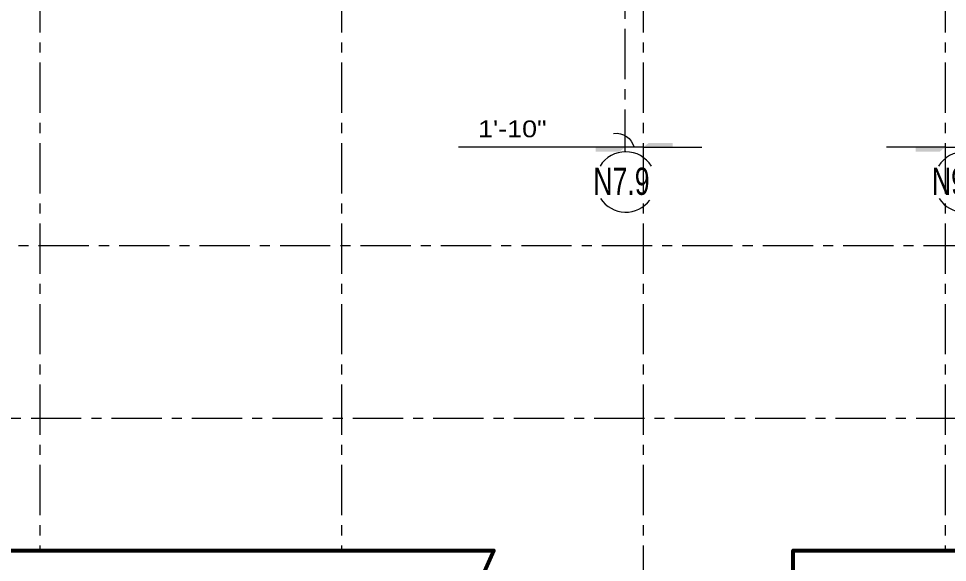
# Model space of a CAD drawing. Header units: inches. Extents: x -35176 to 0, y -3216 to 2257.
# Drawn here: x -23606 to -22498, y -691 to -42 of the extents above; entities that cross this region are included whole.
import ezdxf

# ---------------------------------------------------------------- set-up
doc = ezdxf.new("R2010")
doc.units = ezdxf.units.IN
doc.header["$LTSCALE"] = 48
doc.header["$MEASUREMENT"] = 0
doc.linetypes.add('A114$0$CENTER', pattern=[2, 1.25, -0.25, 0.25, -0.25])
for name, color, linetype in [('A114$0$A-ANNO-DIMP0-14', 8, 'Continuous'), ('A114$0$A-ANNO-WEST', 8, 'Continuous'), ('A114$0$A-GRID-GRDP0-14', 8, 'Continuous'), ('A114$0$A-GRID-GRDP0-15', 8, 'Continuous'), ('A114$0$A-GRID-IDP0-14', 8, 'Continuous'), ('A114$0$Level 46', 8, 'Continuous'), ('XREF', 7, 'Continuous')]:
    doc.layers.add(name, color=color, linetype=linetype)
doc.styles.add('A114$0$style-Arial', font='arial.ttf')
doc.styles.add('A114$0$style-WORKING', font='WORKING.shx')
doc.dimstyles.new('A114$0$Standard', dxfattribs={"dimtxt": 8.888894, "dimasz": 15.555564, "dimexe": 8.888894, "dimexo": 4.444447, "dimgap": 4.444447, "dimtad": 1, "dimjust": 2, "dimdec": 3, "dimzin": 11, "dimdsep": 46, "dimlunit": 4, "dimtxsty": 'A114$0$style-WORKING', "dimblk": 'A114$0$RDA_0.1', "dimcen": 2.222223, "dimse1": 1, "dimse2": 1, "dimclrd": 3, "dimclrt": 3, "dimadec": 0, "dimazin": 0, "dimtfac": 1, "dimtdec": 3, "dimtmove": 0, "dimatfit": 3, "dimldrblk": 'A114$0$TerminatorOpen_0.1', "dimfxl": 1, "dimtolj": 1, "dimtzin": 11, "dimlwd": 0, "dimarcsym": 0})

# ---------------------------------------------------------------- blocks, each defined once
blk = doc.blocks.new('A114$0$RDA_0.1')
at = {"linetype": 'Continuous', "lineweight": 13}
blk.add_line((0, 0), (-1, 0), dxfattribs=at)
at = {"layer": 'A114$0$Level 46', "linetype": 'Continuous', "lineweight": 13, "extrusion": (0, 0, -1)}
blk.add_solid([(0, 0), (1, 0), (0.172, -0.143), (1, -0.143)], dxfattribs=at)
blk.add_solid([(0, 0), (1, 0), (0.172, -0.143), (1, -0.143)], dxfattribs=at)
blk = doc.blocks.new('*D486')
at = {"layer": 'A114$0$A-ANNO-DIMP0-14', "lineweight": 0, "transparency": 16777216}
for p, q in [((-22918, -195.8), (-23081.6, -195.8)), ((-22861, -195.8), (-22883, -195.8)), ((-22826, -195.8), (-22791, -195.8))]:
    blk.add_line(p, q, dxfattribs=at)
at = {"layer": 'A114$0$A-ANNO-DIMP0-14', "lineweight": 0, "transparency": 16777216, "xscale": 35, "yscale": 35, "zscale": 35}
blk.add_blockref('A114$0$RDA_0.1', (-22883, -195.8), dxfattribs=at)
at = {"layer": 'A114$0$A-ANNO-DIMP0-14', "lineweight": 0, "transparency": 16777216, "xscale": 35, "yscale": 35, "zscale": 35, "rotation": 180}
blk.add_blockref('A114$0$RDA_0.1', (-22861, -195.8), dxfattribs=at)
at = {"layer": 'A114$0$A-ANNO-DIMP0-14', "lineweight": 0, "transparency": 16777216, "insert": (-23017.3, -173.9), "char_height": 20, "attachment_point": 5, "style": 'A114$0$style-WORKING'}
blk.add_mtext('\\A1;\\H1x;\\W1.2;1\'-10"', dxfattribs=at)
blk = doc.blocks.new('A114$0$TerminatorOpen_0.1')
at = {"linetype": 'ByBlock', "lineweight": -2}
for q in [(-1, 0.071), (-1, 0), (-1, -0.071)]:
    blk.add_line((0, 0), q, dxfattribs=at)
blk = doc.blocks.new('*D487')
at = {"layer": 'A114$0$A-ANNO-DIMP0-14', "lineweight": 0, "transparency": 16777216}
for p, q in [((-22536, -195.8), (-22571, -195.8)), ((-22501, -195.8), (-22479, -195.8)), ((-22444, -195.8), (-22280.5, -195.8))]:
    blk.add_line(p, q, dxfattribs=at)
at = {"layer": 'A114$0$A-ANNO-DIMP0-14', "lineweight": 0, "transparency": 16777216, "xscale": 35, "yscale": 35, "zscale": 35}
blk.add_blockref('A114$0$RDA_0.1', (-22501, -195.8), dxfattribs=at)
at = {"layer": 'A114$0$A-ANNO-DIMP0-14', "lineweight": 0, "transparency": 16777216, "xscale": 35, "yscale": 35, "zscale": 35, "rotation": 180}
blk.add_blockref('A114$0$RDA_0.1', (-22479, -195.8), dxfattribs=at)
at = {"layer": 'A114$0$A-ANNO-DIMP0-14', "lineweight": 0, "transparency": 16777216, "insert": (-22344.7, -173.9), "char_height": 20, "attachment_point": 5, "style": 'A114$0$style-WORKING'}
blk.add_mtext('\\A1;\\H1x;\\W1.2;1\'-10"', dxfattribs=at)
blk = doc.blocks.new('A114')
at = {"layer": 'A114$0$A-ANNO-DIMP0-14', "lineweight": 0, "extrusion": (0, 0, -1)}
blk.add_arc((22893.48, -201.1914), 22.1239, 82.0088441, 165.8897838, dxfattribs=at)
at = {"layer": 'A114$0$A-ANNO-WEST', "lineweight": 53, "elevation": -0.0001, "flags": 128}
blk.add_lwpolyline([(-23093.0624, -797.9051), (-22682.0257, -797.9051), (-22682.0257, -676.9042), (-21061.0236, -676.9042), (-21061.0236, -2477.9051), (-22682.0257, -2477.9051), (-22682.0257, -2347.1498), (-22682.0257, -2347.1498), (-23779.0217, -2347.1498), (-23779.0217, -2347.1498), (-23837.3562, -2478.8988), (-25502.0254, -2478.9003), (-25502.0236, -2298.3308), (-25518.812, -2282.5399), (-25684.162, -2209.3266), (-25076.0596, -835.9378), (-24911.085, -908.9844), (-24842.0239, -857.4072), (-24842.0259, -676.9042), (-23039.4874, -676.9057), (-23093.0624, -797.9051)], close=True, dxfattribs=at)
at = {"layer": 'A114$0$A-GRID-GRDP0-14', "linetype": 'A114$0$CENTER', "lineweight": 0}
blk.add_line((-22883.0236, 425.4117), (-22883.0236, -201.1205), dxfattribs=at)
at = {"layer": 'A114$0$A-GRID-GRDP0-15', "linetype": 'A114$0$CENTER', "lineweight": 0}
for p, q in [((-23581.0236, 2113.2362), (-23581.0236, -676.9052)), ((-23221.0236, 2113.2362), (-23221.0236, -676.9055)), ((-22861.0236, 2113.2362), (-22861.0236, -797.9051)), ((-22501.0236, 2113.2362), (-22501.0236, -676.9042)), ((-24638.5067, -312.8426), (-20364.9322, -312.8426)), ((-24743.6228, -518.9051), (-20364.9322, -518.9051))]:
    blk.add_line(p, q, dxfattribs=at)
at = {"layer": 'A114$0$A-GRID-IDP0-14', "lineweight": 13}
for centre, start, end in [((-22881.9834, -237.1205), 31.6457302, 148.2917647), ((-22477.9834, -237.1205), 31.6457302, 148.2917647), ((-22881.9834, -237.1205), 213.5133166, 323.1751903), ((-22477.9834, -237.1205), 213.5133166, 323.1751903)]:
    blk.add_arc(centre, 36, start, end, dxfattribs=at)
at = {"layer": 'A114$0$A-GRID-IDP0-14', "lineweight": 13, "style": 'A114$0$style-Arial', "width": 0.701538}
for s, p in [('N7.9', (-22920.7546, -252.5165)), ('N9.1', (-22516.7546, -252.5165))]:
    blk.add_text(s, height=32.5, dxfattribs=at).set_placement(p)
at = {"layer": 'A114$0$A-ANNO-DIMP0-14', "lineweight": 0}
dim = blk.add_linear_dim(base=(-22883.0236, -195.7979), p1=(-22861.0236, -68.336), p2=(-22883.0236, -68.336), angle=180, text='\\H1x;\\W1.2;<>', dimstyle='A114$0$Standard', override={"dimtxt": 20, "dimasz": 35, "dimexe": 20, "dimexo": 10, "dimgap": 10, "dimclrd": 0, "dimclrt": 1}, dxfattribs=at)
dim.commit()
dim.dimension.update_dxf_attribs({"geometry": '*D486', "text_midpoint": (-23017.3093, -195.7979), "dimtype": 128})
dim = blk.add_linear_dim(base=(-22479.0236, -195.7979), p1=(-22501.0236, -166.392), p2=(-22479.0236, -166.392), text='\\H1x;\\W1.2;<>', dimstyle='A114$0$Standard', override={"dimtxt": 20, "dimasz": 35, "dimexe": 20, "dimexo": 10, "dimgap": 10, "dimclrd": 0, "dimclrt": 1}, dxfattribs=at)
dim.commit()
dim.dimension.update_dxf_attribs({"geometry": '*D487', "text_midpoint": (-22344.7379, -195.7979), "dimtype": 128})

msp = doc.modelspace()

# ---------------------------------------------------------------- block references
at = {"layer": 'XREF'}
msp.add_blockref('A114', (0, 0), dxfattribs=at)

doc.saveas('drawing.dxf')
